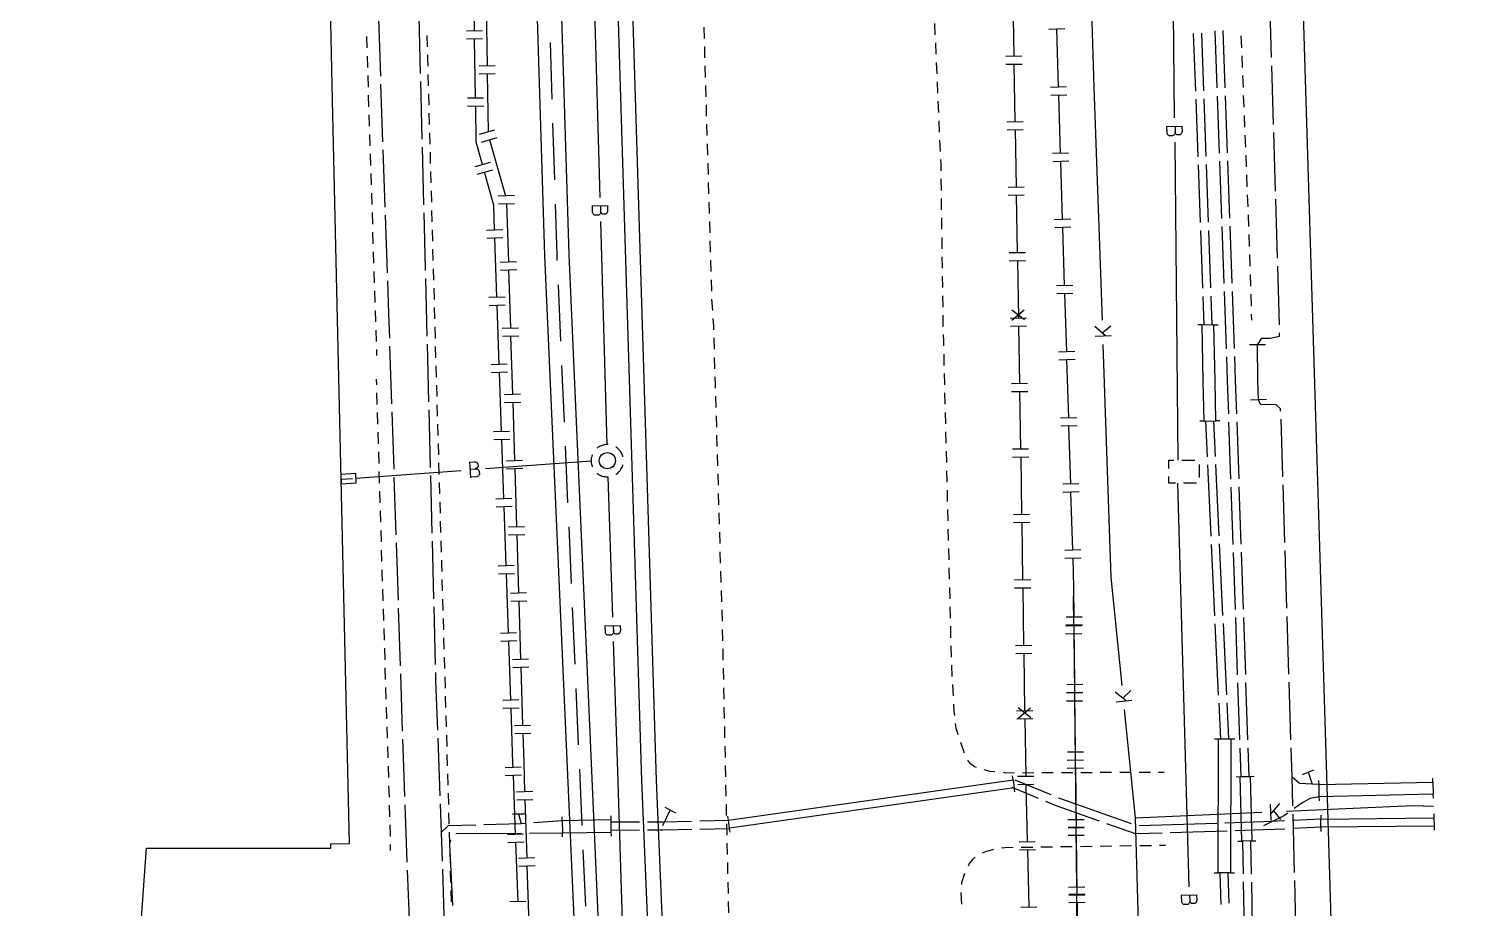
# Model space of a CAD drawing. Header units: metres. Extents: x 17721 to 17912, y 14015 to 15901.
# Drawn here: x 17761.7 to 17850.4, y 14554.5 to 14609 of the extents above; entities that cross this region are included whole.
import ezdxf

# ---------------------------------------------------------------- set-up
doc = ezdxf.new("R2010")
doc.units = ezdxf.units.M
for name, color, linetype in [('GC_CURB_EDGE', 1, 'Continuous'), ('GC_GAS_AXIS', 2, 'Continuous'), ('GC_HEAT_AXIS', 30, 'Continuous'), ('GC_POWER_AXIS', 40, 'Continuous'), ('GC_SEWER_AXIS', 6, 'Continuous'), ('GC_SITE_BOUNDARY', 7, 'Continuous'), ('GC_TEST_GREEN_ZONE', 3, 'Continuous'), ('GC_WATER_AXIS', 5, 'Continuous')]:
    doc.layers.add(name, color=color, linetype=linetype)

msp = doc.modelspace()

# ---------------------------------------------------------------- linework, layer by layer
at = {"layer": 'GC_CURB_EDGE'}
for points in [[(17803.551, 14608.367), (17803.531, 14609.07)], [(17817.793, 14609.296), (17817.824, 14608.592)], [(17782.633, 14608.491), (17782.651, 14607.779)], [(17786.368, 14608.551), (17786.386, 14607.848)], [(17803.586, 14607.165), (17803.566, 14607.868)], [(17817.846, 14608.093), (17817.877, 14607.389)], [(17836.816, 14607.797), (17836.788, 14608.528)], [(17782.666, 14607.279), (17782.688, 14606.568)], [(17786.4, 14607.348), (17786.406, 14607.114), (17786.419, 14606.645)], [(17817.899, 14606.89), (17817.93, 14606.186)], [(17836.865, 14606.567), (17836.836, 14607.297)], [(17782.704, 14606.068), (17782.727, 14605.356)], [(17786.432, 14606.145), (17786.451, 14605.442)], [(17803.62, 14605.962), (17803.6, 14606.665)], [(17836.913, 14605.337), (17836.884, 14606.067)], [(17803.655, 14604.759), (17803.635, 14605.462)], [(17817.952, 14605.686), (17817.983, 14604.983)], [(17782.743, 14604.856), (17782.765, 14604.145)], [(17786.465, 14604.942), (17786.484, 14604.239)], [(17803.689, 14603.556), (17803.669, 14604.259)], [(17818.005, 14604.483), (17818.036, 14603.78)], [(17836.961, 14604.107), (17836.933, 14604.837)], [(17782.781, 14603.645), (17782.803, 14602.933)], [(17786.498, 14603.74), (17786.517, 14603.037)], [(17837.01, 14602.876), (17836.981, 14603.607)], [(17782.819, 14602.433), (17782.842, 14601.722)], [(17786.53, 14602.537), (17786.55, 14601.834)], [(17803.724, 14602.353), (17803.704, 14603.056)], [(17818.058, 14603.28), (17818.089, 14602.577)], [(17803.758, 14601.151), (17803.738, 14601.854)], [(17818.111, 14602.077), (17818.141, 14601.374)], [(17837.058, 14601.646), (17837.029, 14602.377)], [(17782.858, 14601.222), (17782.88, 14600.51)], [(17786.563, 14601.334), (17786.582, 14600.631)], [(17818.163, 14600.874), (17818.176, 14600.587), (17818.182, 14600.17)], [(17837.106, 14600.416), (17837.078, 14601.147)], [(17782.896, 14600.01), (17782.918, 14599.299)], [(17786.596, 14600.131), (17786.615, 14599.428)], [(17803.793, 14599.948), (17803.773, 14600.651)], [(17837.155, 14599.186), (17837.126, 14599.917)], [(17786.629, 14598.928), (17786.648, 14598.225)], [(17803.827, 14598.745), (17803.807, 14599.448)], [(17818.189, 14599.67), (17818.199, 14598.966)], [(17782.934, 14598.799), (17782.957, 14598.087)], [(17803.862, 14597.542), (17803.842, 14598.245)], [(17818.206, 14598.466), (17818.216, 14597.762)], [(17837.203, 14597.956), (17837.174, 14598.686)], [(17782.972, 14597.587), (17782.995, 14596.876)], [(17786.661, 14597.725), (17786.68, 14597.022)], [(17818.224, 14597.262), (17818.234, 14596.558)], [(17837.251, 14596.726), (17837.223, 14597.456)], [(17783.011, 14596.376), (17783.033, 14595.664)], [(17786.694, 14596.523), (17786.713, 14595.82)], [(17803.896, 14596.339), (17803.876, 14597.042)], [(17837.3, 14595.496), (17837.271, 14596.226)], [(17803.931, 14595.137), (17803.911, 14595.84)], [(17818.241, 14596.058), (17818.251, 14595.354)], [(17783.049, 14595.164), (17783.072, 14594.453)], [(17786.727, 14595.32), (17786.746, 14594.617)], [(17803.965, 14593.934), (17803.945, 14594.637)], [(17818.258, 14594.854), (17818.268, 14594.15)], [(17837.34, 14594.265), (17837.319, 14594.996)], [(17783.087, 14593.953), (17783.11, 14593.241)], [(17786.759, 14594.117), (17786.778, 14593.414)], [(17818.275, 14593.65), (17818.286, 14592.945)], [(17837.376, 14593.035), (17837.355, 14593.766)], [(17783.126, 14592.741), (17783.148, 14592.03)], [(17786.792, 14592.914), (17786.811, 14592.211)], [(17804, 14592.731), (17803.98, 14593.434)], [(17804.063, 14591.53), (17804.016, 14592.231)], [(17818.293, 14592.446), (17818.303, 14591.741)], [(17837.412, 14591.804), (17837.391, 14592.535)], [(17783.164, 14591.53), (17783.187, 14590.818)], [(17786.825, 14591.711), (17786.844, 14591.008)], [(17804.134, 14590.329), (17804.133, 14590.355), (17804.126, 14590.571), (17804.096, 14591.031)], [(17818.31, 14591.241), (17818.319, 14590.589), (17818.321, 14590.537)], [(17837.437, 14590.939), (17837.426, 14591.304)], [(17783.202, 14590.318), (17783.225, 14589.607)], [(17786.857, 14590.508), (17786.877, 14589.805)], [(17818.333, 14590.037), (17818.343, 14589.636), (17818.35, 14589.333)], [(17786.891, 14589.306), (17786.911, 14588.603)], [(17804.169, 14589.126), (17804.148, 14589.829)], [(17783.241, 14589.107), (17783.252, 14588.751)], [(17804.204, 14587.923), (17804.183, 14588.626)], [(17818.362, 14588.834), (17818.379, 14588.129)], [(17786.925, 14588.103), (17786.945, 14587.4)], [(17804.239, 14586.72), (17804.233, 14586.924), (17804.219, 14587.423)], [(17818.391, 14587.63), (17818.406, 14587.038), (17818.409, 14586.926)], [(17783.229, 14587.283), (17783.24, 14586.925)], [(17786.959, 14586.9), (17786.979, 14586.197)], [(17783.255, 14586.425), (17783.276, 14585.709)], [(17786.993, 14585.697), (17787.013, 14584.994)], [(17804.274, 14585.518), (17804.254, 14586.221)], [(17818.421, 14586.426), (17818.438, 14585.722)], [(17783.291, 14585.21), (17783.313, 14584.494)], [(17804.31, 14584.315), (17804.289, 14585.018)], [(17818.45, 14585.222), (17818.468, 14584.518)], [(17783.327, 14583.994), (17783.349, 14583.278)], [(17787.028, 14584.494), (17787.048, 14583.791)], [(17804.345, 14583.112), (17804.324, 14583.815)], [(17818.48, 14584.018), (17818.497, 14583.314)], [(17787.062, 14583.292), (17787.082, 14582.589)], [(17783.364, 14582.778), (17783.385, 14582.063)], [(17787.096, 14582.089), (17787.116, 14581.386)], [(17804.38, 14581.909), (17804.359, 14582.612)], [(17818.509, 14582.814), (17818.527, 14582.11)], [(17783.4, 14581.563), (17783.422, 14580.847)], [(17804.415, 14580.707), (17804.395, 14581.41)], [(17818.539, 14581.61), (17818.556, 14580.906)], [(17783.437, 14580.347), (17783.458, 14579.631)], [(17787.13, 14580.886), (17787.15, 14580.183)], [(17818.568, 14580.406), (17818.586, 14579.702)], [(17787.165, 14579.683), (17787.185, 14578.98)], [(17804.45, 14579.504), (17804.43, 14580.207)], [(17783.473, 14579.131), (17783.495, 14578.416)], [(17804.485, 14578.301), (17804.465, 14579.004)], [(17818.598, 14579.202), (17818.615, 14578.498)], [(17783.51, 14577.916), (17783.531, 14577.2)], [(17787.199, 14578.48), (17787.219, 14577.777)], [(17804.521, 14577.098), (17804.5, 14577.801)], [(17818.628, 14577.999), (17818.645, 14577.295)], [(17787.233, 14577.278), (17787.253, 14576.575)], [(17818.657, 14576.795), (17818.674, 14576.091)], [(17783.546, 14576.7), (17783.567, 14575.984)], [(17787.267, 14576.075), (17787.276, 14575.765), (17787.287, 14575.372)], [(17804.556, 14575.895), (17804.535, 14576.598)], [(17783.582, 14575.485), (17783.589, 14575.261), (17783.604, 14574.769)], [(17804.591, 14574.693), (17804.57, 14575.396)], [(17818.687, 14575.591), (17818.704, 14574.887)], [(17783.62, 14574.269), (17783.643, 14573.553)], [(17787.302, 14574.872), (17787.322, 14574.169)], [(17804.626, 14573.49), (17804.606, 14574.193)], [(17818.716, 14574.387), (17818.733, 14573.683)], [(17787.336, 14573.669), (17787.356, 14572.966)], [(17818.746, 14573.183), (17818.763, 14572.479)], [(17783.658, 14573.053), (17783.681, 14572.338)], [(17787.371, 14572.467), (17787.391, 14571.764)], [(17804.661, 14572.287), (17804.641, 14572.99)], [(17783.697, 14571.838), (17783.719, 14571.122)], [(17804.691, 14571.084), (17804.675, 14571.787)], [(17818.775, 14571.979), (17818.792, 14571.275)], [(17783.735, 14570.622), (17783.757, 14569.906)], [(17787.405, 14571.264), (17787.426, 14570.561)], [(17804.717, 14569.881), (17804.702, 14570.584)], [(17818.805, 14570.775), (17818.822, 14570.071)], [(17787.44, 14570.061), (17787.46, 14569.358)], [(17783.773, 14569.407), (17783.796, 14568.691)], [(17787.474, 14568.858), (17787.495, 14568.155)], [(17804.743, 14568.678), (17804.728, 14569.381)], [(17818.839, 14569.572), (17818.877, 14568.868)], [(17783.811, 14568.191), (17783.834, 14567.475)], [(17804.769, 14567.475), (17804.754, 14568.178)], [(17818.904, 14568.369), (17818.942, 14567.666)], [(17783.85, 14566.975), (17783.872, 14566.26)], [(17787.509, 14567.655), (17787.529, 14566.952)], [(17804.796, 14566.272), (17804.78, 14566.975)], [(17818.969, 14567.167), (17818.992, 14566.734), (17819.023, 14566.465)], [(17787.544, 14566.453), (17787.564, 14565.75)], [(17783.888, 14565.76), (17783.91, 14565.044)], [(17787.578, 14565.25), (17787.598, 14564.547)], [(17804.822, 14565.069), (17804.807, 14565.772)], [(17819.081, 14565.968), (17819.116, 14565.658), (17819.198, 14565.436), (17819.248, 14565.289)], [(17783.926, 14564.544), (17783.949, 14563.828)], [(17804.848, 14563.866), (17804.833, 14564.569)], [(17819.408, 14564.815), (17819.633, 14564.148)], [(17787.613, 14564.047), (17787.633, 14563.344)], [(17819.843, 14563.697), (17819.931, 14563.545), (17820.267, 14563.298), (17820.369, 14563.252)], [(17783.964, 14563.329), (17783.987, 14562.613)], [(17787.647, 14562.844), (17787.667, 14562.141)], [(17804.874, 14562.663), (17804.859, 14563.366)], [(17820.845, 14563.111), (17821.227, 14563.017), (17821.537, 14562.987)], [(17822.035, 14562.941), (17822.104, 14562.934), (17822.738, 14562.915)], [(17823.238, 14562.917), (17823.943, 14562.921)], [(17824.443, 14562.923), (17825.147, 14562.926)], [(17825.647, 14562.929), (17826.351, 14562.932)], [(17826.851, 14562.935), (17827.555, 14562.938)], [(17828.055, 14562.94), (17828.76, 14562.944)], [(17829.26, 14562.946), (17829.964, 14562.949)], [(17830.464, 14562.952), (17831.168, 14562.955)], [(17831.668, 14562.958), (17832.02, 14562.959)], [(17784.003, 14562.113), (17784.025, 14561.397)], [(17787.682, 14561.642), (17787.702, 14560.939)], [(17804.901, 14561.46), (17804.885, 14562.163)], [(17784.041, 14560.898), (17784.063, 14560.182)], [(17804.927, 14560.257), (17804.912, 14560.96)], [(17787.716, 14560.439), (17787.737, 14559.736)], [(17784.079, 14559.682), (17784.1, 14559.015), (17784.1, 14558.966)], [(17787.751, 14559.236), (17787.771, 14558.533)], [(17804.953, 14559.054), (17804.938, 14559.757)], [(17784.103, 14558.466), (17784.105, 14558.108)], [(17804.979, 14557.851), (17804.964, 14558.554)], [(17821.441, 14558.156), (17820.943, 14558.024), (17820.755, 14557.933)], [(17822.655, 14558.279), (17822.158, 14558.272), (17821.932, 14558.246)], [(17823.879, 14558.296), (17823.155, 14558.286)], [(17825.102, 14558.313), (17824.378, 14558.303)], [(17826.326, 14558.33), (17825.602, 14558.32)], [(17827.55, 14558.347), (17826.826, 14558.337)], [(17828.774, 14558.364), (17828.05, 14558.354)], [(17829.998, 14558.381), (17829.274, 14558.371)], [(17831.222, 14558.398), (17830.498, 14558.387)], [(17832.084, 14558.409), (17831.722, 14558.404)], [(17787.785, 14558.033), (17787.806, 14557.33)], [(17805.006, 14556.648), (17804.99, 14557.351)], [(17820.321, 14557.692), (17820.129, 14557.52), (17819.941, 14557.287), (17819.868, 14557.136)], [(17787.82, 14556.83), (17787.841, 14556.127)], [(17819.66, 14556.682), (17819.469, 14556.095), (17819.455, 14555.99)], [(17787.855, 14555.628), (17787.876, 14554.925)], [(17805.032, 14555.445), (17805.017, 14556.148)], [(17819.433, 14555.492), (17819.455, 14554.768)], [(17805.058, 14554.242), (17805.043, 14554.945)]]:
    msp.add_lwpolyline(points, dxfattribs=at)
at = {"layer": 'GC_GAS_AXIS'}
for points in [[(17789.314, 14608.829), (17789.254, 14612.488)], [(17822.644, 14610.83), (17822.706, 14607.277)], [(17790.044, 14610.287), (17790.098, 14606.687)], [(17789.814, 14608.838), (17788.814, 14608.821)], [(17825.861, 14608.962), (17824.862, 14608.931)], [(17825.472, 14605.351), (17825.361, 14608.946)], [(17789.822, 14608.338), (17788.822, 14608.321)], [(17789.382, 14604.671), (17789.322, 14608.33)], [(17822.206, 14607.269), (17823.206, 14607.286)], [(17789.598, 14606.679), (17790.598, 14606.694)], [(17789.606, 14606.179), (17790.605, 14606.194)], [(17790.105, 14606.187), (17790.16, 14602.586)], [(17822.214, 14606.769), (17823.214, 14606.786)], [(17822.714, 14606.777), (17822.776, 14603.225)], [(17825.972, 14605.367), (17824.972, 14605.336)], [(17789.882, 14604.679), (17788.882, 14604.663)], [(17825.987, 14604.867), (17824.988, 14604.836)], [(17825.598, 14601.257), (17825.487, 14604.852)], [(17789.89, 14604.179), (17788.89, 14604.163)], [(17789.812, 14600.564), (17789.427, 14601.948), (17789.39, 14604.171)], [(17789.619, 14602.439), (17790.58, 14602.715)], [(17822.276, 14603.216), (17823.276, 14603.234)], [(17822.285, 14602.716), (17823.285, 14602.734)], [(17822.785, 14602.725), (17822.847, 14599.173)], [(17789.757, 14601.958), (17790.718, 14602.234)], [(17790.237, 14602.096), (17791.232, 14598.635)], [(17790.294, 14600.699), (17789.33, 14600.43)], [(17826.098, 14601.272), (17825.098, 14601.241)], [(17826.113, 14600.772), (17825.114, 14600.742)], [(17825.724, 14597.162), (17825.614, 14600.757)], [(17790.428, 14600.217), (17789.464, 14599.949)], [(17790.563, 14596.501), (17790.51, 14598.057), (17789.946, 14600.083)], [(17822.347, 14599.164), (17823.346, 14599.181)], [(17790.788, 14598.629), (17791.788, 14598.659)], [(17790.804, 14598.129), (17791.803, 14598.16)], [(17791.303, 14598.144), (17791.413, 14594.545)], [(17822.355, 14598.664), (17823.355, 14598.681)], [(17822.855, 14598.673), (17822.917, 14595.12)], [(17826.224, 14597.177), (17825.225, 14597.147)], [(17791.063, 14596.519), (17790.064, 14596.484)], [(17826.24, 14596.678), (17825.24, 14596.647)], [(17825.851, 14593.067), (17825.74, 14596.662)], [(17791.08, 14596.019), (17790.081, 14595.985)], [(17790.706, 14592.345), (17790.581, 14596.002)], [(17790.914, 14594.53), (17791.913, 14594.56)], [(17822.417, 14595.112), (17823.417, 14595.129)], [(17822.426, 14594.612), (17823.426, 14594.629)], [(17822.926, 14594.621), (17822.987, 14591.068)], [(17790.929, 14594.03), (17791.929, 14594.06)], [(17791.429, 14594.045), (17791.539, 14590.446)], [(17826.35, 14593.083), (17825.351, 14593.052)], [(17791.206, 14592.362), (17790.206, 14592.327)], [(17791.223, 14591.862), (17790.223, 14591.828)], [(17790.849, 14588.188), (17790.723, 14591.845)], [(17826.366, 14592.583), (17825.366, 14592.552)], [(17825.977, 14588.972), (17825.866, 14592.567)], [(17822.487, 14591.06), (17823.487, 14591.077)], [(17823.366, 14590.942), (17822.572, 14591.55)], [(17823.353, 14591.542), (17822.585, 14590.9)], [(17791.039, 14590.43), (17792.039, 14590.461)], [(17822.496, 14590.56), (17823.496, 14590.577)], [(17822.996, 14590.568), (17823.058, 14587.016)], [(17791.054, 14589.93), (17792.054, 14589.961)], [(17791.554, 14589.946), (17791.664, 14586.346)], [(17826.477, 14588.988), (17825.477, 14588.957)], [(17826.492, 14588.488), (17825.492, 14588.457)], [(17826.103, 14584.878), (17825.992, 14588.473)], [(17791.348, 14588.205), (17790.349, 14588.171)], [(17791.366, 14587.705), (17790.366, 14587.671)], [(17790.991, 14584.031), (17790.866, 14587.688)], [(17822.558, 14587.008), (17823.558, 14587.024)], [(17822.566, 14586.508), (17823.566, 14586.524)], [(17823.066, 14586.516), (17823.121, 14582.964)], [(17791.165, 14586.331), (17792.164, 14586.362)], [(17791.18, 14585.831), (17792.179, 14585.862)], [(17791.68, 14585.847), (17791.79, 14582.247)], [(17826.603, 14584.893), (17825.603, 14584.862)], [(17791.491, 14584.048), (17790.492, 14584.014)], [(17826.618, 14584.393), (17825.619, 14584.363)], [(17826.229, 14580.783), (17826.118, 14584.378)], [(17791.508, 14583.548), (17790.509, 14583.514)], [(17791.134, 14579.874), (17791.009, 14583.531)], [(17822.622, 14582.956), (17823.621, 14582.971)], [(17791.29, 14582.232), (17792.29, 14582.262)], [(17822.629, 14582.456), (17823.629, 14582.471)], [(17823.129, 14582.464), (17823.185, 14578.911)], [(17791.305, 14581.732), (17792.305, 14581.763)], [(17791.805, 14581.747), (17791.915, 14578.148)], [(17826.729, 14580.798), (17825.729, 14580.768)], [(17826.744, 14580.299), (17825.745, 14580.268)], [(17826.355, 14576.688), (17826.244, 14580.283)], [(17791.634, 14579.891), (17790.634, 14579.857)], [(17791.651, 14579.392), (17790.651, 14579.357)], [(17791.277, 14575.717), (17791.151, 14579.374)], [(17822.685, 14578.903), (17823.685, 14578.919)], [(17791.415, 14578.132), (17792.415, 14578.163)], [(17791.431, 14577.633), (17792.43, 14577.663)], [(17791.93, 14577.648), (17792.041, 14574.049)], [(17822.693, 14578.403), (17823.693, 14578.419)], [(17823.193, 14578.411), (17823.248, 14574.859)], [(17826.855, 14576.704), (17825.855, 14576.673)], [(17826.87, 14576.204), (17825.871, 14576.173)], [(17826.443, 14572.55), (17826.426, 14574.391), (17826.371, 14576.188)], [(17791.776, 14575.735), (17790.777, 14575.7)], [(17791.794, 14575.235), (17790.794, 14575.201)], [(17791.419, 14571.561), (17791.294, 14575.218)], [(17791.541, 14574.033), (17792.54, 14574.064)], [(17822.748, 14574.851), (17823.748, 14574.867)], [(17822.756, 14574.351), (17823.756, 14574.367)], [(17823.256, 14574.359), (17823.312, 14570.806)], [(17791.556, 14573.533), (17792.556, 14573.564)], [(17792.056, 14573.549), (17792.166, 14569.949)], [(17826.381, 14573.849), (17826.404, 14572.021)], [(17826.943, 14572.554), (17825.943, 14572.545)], [(17791.919, 14571.578), (17790.92, 14571.543)], [(17825.904, 14572.015), (17826.904, 14572.027)], [(17825.91, 14571.515), (17826.91, 14571.527)], [(17826.947, 14572.054), (17825.947, 14572.045)], [(17826.41, 14571.521), (17826.456, 14567.864)], [(17826.481, 14568.367), (17826.447, 14572.05)], [(17791.936, 14571.078), (17790.937, 14571.044)], [(17791.562, 14567.404), (17791.437, 14571.061)], [(17822.812, 14570.799), (17823.812, 14570.814)], [(17791.666, 14569.934), (17792.666, 14569.965)], [(17822.819, 14570.299), (17823.819, 14570.314)], [(17823.319, 14570.307), (17823.375, 14566.754)], [(17791.682, 14569.434), (17792.681, 14569.465)], [(17792.181, 14569.449), (17792.291, 14565.85)], [(17825.956, 14567.858), (17826.956, 14567.871)], [(17826.981, 14568.372), (17825.981, 14568.363)], [(17826.986, 14567.872), (17825.986, 14567.863)], [(17826.519, 14564.185), (17826.486, 14567.867)], [(17792.062, 14567.421), (17791.062, 14567.387)], [(17825.963, 14567.358), (17826.963, 14567.371)], [(17826.463, 14567.364), (17826.509, 14563.708)], [(17792.079, 14566.921), (17791.079, 14566.887)], [(17791.705, 14563.247), (17791.696, 14563.5), (17791.579, 14566.904)], [(17822.875, 14566.746), (17823.875, 14566.762)], [(17822.883, 14566.246), (17823.883, 14566.262)], [(17823.758, 14566.314), (17822.965, 14566.924)], [(17823.747, 14566.914), (17822.977, 14566.274)], [(17823.383, 14566.254), (17823.438, 14562.702)], [(17791.792, 14565.835), (17792.791, 14565.865)], [(17791.807, 14565.335), (17792.807, 14565.366)], [(17792.307, 14565.35), (17792.361, 14563.578), (17792.419, 14561.751)], [(17826.009, 14563.702), (17827.009, 14563.714)], [(17827.019, 14564.19), (17826.019, 14564.18)], [(17827.024, 14563.69), (17826.024, 14563.68)], [(17826.557, 14560.003), (17826.524, 14563.685)], [(17792.205, 14563.265), (17791.206, 14563.228)], [(17792.223, 14562.766), (17791.224, 14562.729)], [(17791.859, 14559.091), (17791.724, 14562.747)], [(17822.938, 14562.694), (17823.938, 14562.71)], [(17826.015, 14563.202), (17827.015, 14563.214)], [(17826.515, 14563.208), (17826.561, 14559.551)], [(17791.919, 14561.735), (17792.919, 14561.767)], [(17822.946, 14562.194), (17823.946, 14562.21)], [(17823.446, 14562.202), (17823.447, 14562.15), (17823.533, 14558.65)], [(17791.935, 14561.235), (17792.935, 14561.267)], [(17792.435, 14561.251), (17792.55, 14557.652)], [(17827.057, 14560.007), (17826.057, 14559.998)], [(17792.359, 14559.109), (17791.359, 14559.072)], [(17826.061, 14559.545), (17827.061, 14559.558)], [(17827.062, 14559.507), (17826.062, 14559.498)], [(17826.067, 14559.045), (17827.067, 14559.058)], [(17826.596, 14555.82), (17826.562, 14559.503)], [(17826.567, 14559.052), (17826.613, 14555.395)], [(17792.377, 14558.609), (17791.378, 14558.572)], [(17792.012, 14554.934), (17791.877, 14558.591)], [(17823.034, 14558.638), (17824.033, 14558.662)], [(17823.046, 14558.138), (17824.046, 14558.163)], [(17823.546, 14558.15), (17823.633, 14554.598)], [(17792.05, 14557.636), (17793.049, 14557.668)], [(17792.066, 14557.136), (17793.065, 14557.168)], [(17792.566, 14557.152), (17792.68, 14553.553)], [(17827.096, 14555.825), (17826.096, 14555.816)], [(17792.512, 14554.953), (17791.513, 14554.916)], [(17823.134, 14554.586), (17824.133, 14554.611)], [(17827.1, 14555.325), (17826.1, 14555.316)], [(17826.113, 14555.389), (17827.113, 14555.401)], [(17826.12, 14554.889), (17827.12, 14554.901)], [(17826.634, 14551.638), (17826.6, 14555.32)], [(17826.62, 14554.895), (17826.666, 14551.239)]]:
    msp.add_lwpolyline(points, dxfattribs=at)
at = {"layer": 'GC_HEAT_AXIS'}
for points in [[(17788.824, 14769.241), (17789.434, 14750.134), (17789.764, 14739.445), (17790.605, 14712.978), (17790.629, 14711.989), (17792.591, 14650.12), (17786.108, 14649.96), (17786.331, 14640.477), (17792.247, 14640.318), (17793.656, 14594.941), (17795.71, 14548.324), (17801.921, 14548.525), (17802.314, 14543.15), (17796.032, 14542.683), (17796.562, 14518.482), (17796.799, 14506.306), (17796.852, 14501.968), (17796.878, 14499.877), (17796.894, 14498.586)], [(17790.325, 14769.235), (17790.934, 14750.182), (17791.264, 14739.491), (17792.105, 14713.02), (17792.128, 14712.031), (17794.139, 14648.658), (17787.642, 14648.498), (17787.797, 14641.939), (17793.703, 14641.78), (17795.154, 14594.997), (17797.144, 14549.872), (17803.313, 14550.071), (17803.92, 14541.766), (17797.562, 14541.293), (17798.062, 14518.514), (17798.299, 14506.33), (17798.352, 14501.986), (17798.378, 14499.895), (17798.392, 14498.768)], [(17793.997, 14608.115), (17794.106, 14604.616)], [(17794.152, 14603.116), (17794.261, 14599.617)], [(17794.307, 14598.118), (17794.405, 14594.969), (17794.42, 14594.619)], [(17794.487, 14593.12), (17794.641, 14589.622)], [(17794.707, 14588.124), (17794.861, 14584.626)], [(17794.927, 14583.128), (17795.081, 14579.63)], [(17795.147, 14578.131), (17795.301, 14574.634)], [(17795.367, 14573.135), (17795.522, 14569.637)], [(17795.588, 14568.139), (17795.742, 14564.641)], [(17795.808, 14563.143), (17795.962, 14559.645)], [(17796.028, 14558.146), (17796.182, 14554.649)]]:
    msp.add_lwpolyline(points, dxfattribs=at)
at = {"layer": 'GC_POWER_AXIS'}
for points in [[(17838.658, 14607.184), (17838.549, 14610.82)], [(17783.367, 14609.585), (17783.49, 14606.03)], [(17785.869, 14609.759), (17785.96, 14606.194)], [(17833.817, 14608.676), (17833.946, 14605.108)], [(17834.317, 14608.692), (17834.446, 14605.125)], [(17835.293, 14605.305), (17835.168, 14608.841)], [(17835.793, 14605.322), (17835.667, 14608.859)], [(17838.781, 14603.048), (17838.673, 14606.684)], [(17783.507, 14605.531), (17783.63, 14601.976)], [(17785.973, 14605.695), (17786.064, 14602.13)], [(17833.964, 14604.608), (17834.093, 14601.04)], [(17834.464, 14604.625), (17834.593, 14601.057)], [(17835.437, 14601.268), (17835.311, 14604.805)], [(17835.936, 14601.286), (17835.811, 14604.822)], [(17838.904, 14598.912), (17838.796, 14602.548)], [(17786.077, 14601.63), (17786.168, 14598.066)], [(17783.647, 14601.476), (17783.77, 14597.922)], [(17835.58, 14597.232), (17835.455, 14600.769)], [(17836.08, 14597.249), (17835.954, 14600.786)], [(17834.111, 14600.541), (17834.24, 14596.972)], [(17834.611, 14600.558), (17834.74, 14596.99)], [(17839.028, 14594.777), (17838.919, 14598.413)], [(17783.787, 14597.422), (17783.91, 14593.868)], [(17786.181, 14597.566), (17786.269, 14594.137), (17786.272, 14594.001)], [(17834.258, 14596.473), (17834.388, 14592.905)], [(17834.758, 14596.49), (17834.887, 14592.923)], [(17835.724, 14593.196), (17835.598, 14596.732)], [(17836.223, 14593.213), (17836.098, 14596.75)], [(17839.151, 14590.641), (17839.043, 14594.277)], [(17783.927, 14593.368), (17783.998, 14591.321), (17784.048, 14589.814)], [(17786.285, 14593.501), (17786.374, 14589.937)], [(17835.867, 14589.16), (17835.742, 14592.696)], [(17836.367, 14589.177), (17836.241, 14592.713)], [(17834.406, 14592.405), (17834.47, 14590.621)], [(17834.905, 14592.423), (17834.97, 14590.639)], [(17834.345, 14590.634), (17834.095, 14590.637)], [(17835.345, 14590.622), (17835.095, 14590.625)], [(17839.211, 14585.305), (17839.207, 14585.449), (17838.952, 14585.681), (17837.976, 14585.713), (17837.846, 14586.006), (17837.804, 14587.194), (17837.785, 14589.406), (17838.048, 14589.826), (17838.574, 14589.826), (17839.152, 14589.931), (17839.152, 14590.141)], [(17784.064, 14589.314), (17784.181, 14585.759)], [(17786.386, 14589.437), (17786.475, 14585.872)], [(17838.285, 14589.41), (17837.285, 14589.402)], [(17836.008, 14585.123), (17835.938, 14587.172), (17835.885, 14588.66)], [(17836.508, 14585.14), (17836.438, 14587.19), (17836.385, 14588.677)], [(17838.346, 14586.024), (17837.346, 14585.988)], [(17784.197, 14585.26), (17784.314, 14581.705)], [(17786.488, 14585.372), (17786.577, 14581.808)], [(17835.193, 14582.493), (17835.09, 14584.702)], [(17835.465, 14584.702), (17835.215, 14584.697)], [(17839.227, 14584.805), (17839.335, 14581.235)], [(17834.465, 14584.682), (17834.215, 14584.677)], [(17834.694, 14582.469), (17834.59, 14584.678)], [(17836.146, 14581.087), (17836.025, 14584.623)], [(17836.646, 14581.104), (17836.525, 14584.641)], [(17784.331, 14581.205), (17784.447, 14577.651)], [(17786.589, 14581.308), (17786.678, 14577.743)], [(17834.924, 14577.552), (17834.717, 14581.97)], [(17835.423, 14577.575), (17835.216, 14581.993)], [(17836.284, 14577.05), (17836.163, 14580.587)], [(17836.784, 14577.067), (17836.663, 14580.604)], [(17839.35, 14580.735), (17839.459, 14577.165)], [(17784.464, 14577.151), (17784.581, 14573.597)], [(17786.691, 14577.243), (17786.78, 14573.679)], [(17835.154, 14572.634), (17834.947, 14577.052)], [(17835.653, 14572.658), (17835.446, 14577.076)], [(17836.422, 14573.014), (17836.301, 14576.55)], [(17836.921, 14573.031), (17836.801, 14576.568)], [(17839.474, 14576.665), (17839.541, 14574.472), (17839.584, 14573.095)], [(17786.792, 14573.179), (17786.881, 14569.614)], [(17784.597, 14573.097), (17784.714, 14569.542)], [(17836.56, 14568.977), (17836.439, 14572.514)], [(17837.059, 14568.994), (17836.939, 14572.531)], [(17839.6, 14572.595), (17839.713, 14569.025)], [(17835.384, 14567.717), (17835.177, 14572.135)], [(17835.883, 14567.74), (17835.676, 14572.158)], [(17784.73, 14569.042), (17784.847, 14565.488)], [(17786.894, 14569.114), (17786.906, 14568.621), (17787.022, 14565.551)], [(17836.698, 14564.941), (17836.577, 14568.477)], [(17837.197, 14564.958), (17837.076, 14568.494)], [(17839.728, 14568.525), (17839.841, 14564.955)], [(17835.51, 14565.008), (17835.407, 14567.217)], [(17836.01, 14565.032), (17835.906, 14567.241)], [(17784.864, 14564.988), (17784.939, 14562.697), (17784.986, 14561.434)], [(17787.041, 14565.051), (17787.176, 14561.488)], [(17835.135, 14565.022), (17835.385, 14565.021)], [(17836.135, 14565.019), (17836.385, 14565.018)], [(17836.775, 14562.672), (17836.715, 14564.441)], [(17837.275, 14562.69), (17837.214, 14564.458)], [(17839.857, 14564.455), (17839.913, 14562.67)], [(17822.659, 14562.471), (17822.623, 14562.718)], [(17836.463, 14562.666), (17836.713, 14562.673)], [(17837.337, 14562.69), (17837.587, 14562.697)], [(17839.913, 14562.67), (17839.957, 14560.858)], [(17841.168, 14562.211), (17840.39, 14562.246), (17839.913, 14562.67)], [(17840.577, 14562.799), (17841.269, 14563.088)], [(17840.923, 14562.943), (17841.168, 14562.211)], [(17848.654, 14562.332), (17848.648, 14562.582)], [(17824.228, 14561.32), (17822.599, 14561.992)], [(17822.764, 14561.728), (17822.729, 14561.976)], [(17825.006, 14561.541), (17822.789, 14562.454)], [(17841.601, 14562.182), (17841.168, 14562.211)], [(17841.601, 14562.182), (17841.595, 14562.432)], [(17785.004, 14560.934), (17785.137, 14557.38)], [(17787.195, 14560.989), (17787.263, 14559.207)], [(17801.098, 14560.789), (17801.757, 14560.43)], [(17828.001, 14559.92), (17825.381, 14560.845), (17824.691, 14561.13)], [(17829.989, 14559.747), (17825.559, 14561.313), (17825.469, 14561.35)], [(17841.617, 14561.432), (17841.044, 14561.327), (17840.602, 14561.079), (17840.066, 14560.693)], [(17841.622, 14561.182), (17841.617, 14561.432)], [(17848.681, 14561.332), (17848.674, 14561.582)], [(17791.672, 14560.371), (17792.422, 14560.371)], [(17792.047, 14560.371), (17792.201, 14559.755)], [(17794.745, 14559.943), (17793, 14559.814)], [(17794.744, 14559.943), (17794.74, 14560.193)], [(17797.774, 14559.994), (17797.77, 14560.244)], [(17797.781, 14559.869), (17799.531, 14559.871)], [(17800.031, 14559.872), (17800.962, 14559.873)], [(17800.956, 14559.873), (17802.758, 14559.916)], [(17801.428, 14560.609), (17800.962, 14559.623)], [(17803.258, 14559.928), (17805.06, 14559.971)], [(17805.031, 14559.969), (17804.995, 14560.216)], [(17838.159, 14559.871), (17835.762, 14559.798)], [(17839.455, 14559.931), (17838.155, 14559.871)], [(17839.66, 14560.402), (17839.471, 14560.266), (17838.166, 14559.621)], [(17841.702, 14560.035), (17839.954, 14559.954)], [(17839.97, 14560.358), (17840.059, 14556.733)], [(17841.708, 14560.285), (17841.711, 14560.035)], [(17848.707, 14560.367), (17848.714, 14560.117)], [(17789.397, 14559.675), (17787.692, 14559.627), (17787.263, 14559.207)], [(17787.263, 14559.207), (17787.319, 14557.436)], [(17788.159, 14559.144), (17788.164, 14559.149), (17792.224, 14559.176)], [(17792.201, 14559.755), (17789.896, 14559.69)], [(17792.501, 14559.777), (17792.201, 14559.755)], [(17792.724, 14559.179), (17794.757, 14559.193)], [(17794.761, 14558.943), (17794.757, 14559.193)], [(17797.781, 14559.369), (17799.531, 14559.371)], [(17797.791, 14558.994), (17797.787, 14559.244)], [(17800.031, 14559.372), (17800.962, 14559.373)], [(17800.968, 14559.373), (17802.77, 14559.416)], [(17803.27, 14559.428), (17805.072, 14559.471)], [(17805.136, 14559.226), (17805.101, 14559.474)], [(17831.889, 14559.179), (17830.239, 14559.129), (17828.472, 14559.753)], [(17835.262, 14559.782), (17830.469, 14559.636)], [(17835.912, 14559.302), (17832.389, 14559.194)], [(17838.174, 14559.371), (17836.412, 14559.317)], [(17839.478, 14559.431), (17838.178, 14559.371)], [(17841.726, 14559.535), (17839.977, 14559.454)], [(17841.717, 14559.535), (17841.72, 14559.285)], [(17848.727, 14559.617), (17848.734, 14559.367)], [(17787.98, 14554.697), (17787.786, 14558.495), (17787.859, 14558.749)], [(17836.572, 14558.668), (17836.822, 14558.675)], [(17836.922, 14556.666), (17836.884, 14558.678)], [(17837.422, 14556.64), (17837.384, 14558.688)], [(17837.446, 14558.692), (17837.696, 14558.699)], [(17785.155, 14556.88), (17785.287, 14553.326)], [(17787.335, 14556.936), (17787.447, 14553.395)], [(17835.108, 14556.712), (17835.358, 14556.711)], [(17835.538, 14554.764), (17835.483, 14556.703)], [(17836.036, 14554.84), (17835.983, 14556.717)], [(17836.108, 14556.709), (17836.358, 14556.708)], [(17837.006, 14552.142), (17836.931, 14556.166)], [(17837.508, 14552.045), (17837.432, 14556.14)], [(17840.071, 14556.233), (17840.155, 14552.609)]]:
    msp.add_lwpolyline(points, dxfattribs=at)
for points in [[(17834.345, 14590.635), (17834.415, 14587.162), (17834.465, 14584.682), (17835.215, 14584.698), (17835.165, 14587.178), (17835.095, 14590.625)], [(17835.358, 14556.711), (17835.385, 14565.021), (17836.135, 14565.019), (17836.108, 14556.709)], [(17836.713, 14562.672), (17837.337, 14562.69), (17837.446, 14558.692), (17836.822, 14558.674)], [(17805.031, 14559.969), (17822.659, 14562.471), (17822.729, 14561.975), (17805.101, 14559.473)], [(17841.601, 14562.182), (17848.654, 14562.332), (17848.674, 14561.582), (17841.617, 14561.432)], [(17794.757, 14559.193), (17797.787, 14559.244), (17797.775, 14559.994), (17794.745, 14559.943)], [(17841.711, 14560.035), (17848.714, 14560.117), (17848.727, 14559.617), (17841.717, 14559.535)]]:
    msp.add_lwpolyline(points, close=True, dxfattribs=at)
at = {"layer": 'GC_SEWER_AXIS'}
for points in [[(17828.187, 14590.93), (17827.686, 14605.34), (17827.467, 14612.115)], [(17828.374, 14589.965), (17827.716, 14590.543)], [(17828.165, 14590.148), (17828.706, 14590.577)], [(17827.737, 14589.943), (17828.727, 14589.977)], [(17828.74, 14575.022), (17828.239, 14589.431)], [(17829.415, 14568.315), (17828.74, 14575.022)], [(17829.665, 14567.364), (17828.971, 14567.898)], [(17829.445, 14567.533), (17829.956, 14567.996)], [(17829.031, 14567.3), (17830.017, 14567.399)], [(17830.241, 14560.116), (17829.566, 14566.823)], [(17838.57, 14560.976), (17838.615, 14559.986)], [(17838.599, 14560.339), (17839.17, 14561.003)], [(17839.563, 14560.536), (17847.386, 14560.888)], [(17847.386, 14560.888), (17848.694, 14560.852)], [(17847.386, 14560.888), (17848.086, 14560.869)], [(17830.241, 14560.116), (17838.064, 14560.468)], [(17830.725, 14542.788), (17830.241, 14560.116)], [(17838.78, 14560.549), (17839.214, 14560.013)]]:
    msp.add_lwpolyline(points, dxfattribs=at)
at = {"layer": 'GC_SITE_BOUNDARY'}
for points in [[(17768.384, 14549.616), (17769.012, 14558.235), (17780.422, 14558.235), (17780.415, 14558.508), (17781.571, 14558.534), (17780.727, 14595.493), (17780.52, 14604.548), (17779.951, 14631.489), (17761.986, 14631.227), (17761.716, 14654.684), (17769.724, 14655.25), (17769.75, 14654.31), (17778.812, 14654.566), (17778.759, 14656.459), (17779.345, 14656.48), (17777.856, 14722.341), (17772.277, 14722.188), (17772.326, 14746.11), (17772.698, 14806.552)], [(17850.139, 14772.532), (17850.294, 14759.991), (17850.409, 14755.66), (17830.593, 14755.281), (17830.798, 14726.659), (17837.569, 14726.802), (17838.745, 14682.32), (17839.207, 14655.727), (17842.064, 14562.734), (17842.501, 14548.332), (17842.858, 14536.55), (17843.084, 14528.422), (17818.75, 14528.239), (17819.388, 14507.687), (17836.633, 14402.551), (17846.599, 14403.137), (17846.589, 14393.289), (17846.788, 14383.899)]]:
    msp.add_lwpolyline(points, dxfattribs=at)
at = {"layer": 'GC_TEST_GREEN_ZONE'}
for points in [[(17768.384, 14549.616), (17769.012, 14558.235), (17780.422, 14558.235), (17780.415, 14558.508), (17781.571, 14558.534), (17780.727, 14595.493), (17780.52, 14604.548), (17779.951, 14631.489), (17761.986, 14631.227), (17761.716, 14654.684), (17769.724, 14655.25), (17769.75, 14654.31), (17778.812, 14654.566), (17778.759, 14656.459), (17779.345, 14656.48), (17777.856, 14722.341), (17772.277, 14722.188), (17772.326, 14746.11), (17772.698, 14806.552)], [(17850.139, 14772.532), (17850.294, 14759.991), (17850.409, 14755.66), (17830.593, 14755.281), (17830.798, 14726.659), (17837.569, 14726.802), (17838.745, 14682.32), (17839.207, 14655.727), (17842.064, 14562.734), (17842.501, 14548.332), (17842.858, 14536.55), (17843.084, 14528.422), (17818.75, 14528.239), (17819.388, 14507.687), (17836.633, 14402.551), (17846.599, 14403.137), (17846.589, 14393.289), (17846.788, 14383.899)]]:
    msp.add_lwpolyline(points, dxfattribs=at)
at = {"layer": 'GC_WATER_AXIS'}
for points in [[(17796.026, 14636.586), (17796.68, 14612.338), (17797.07, 14598.534)], [(17832.648, 14603.447), (17832.46, 14623.14), (17835.591, 14623.299)], [(17798.197, 14610.1), (17799.659, 14562.406), (17800.078, 14552.594)], [(17799.096, 14610.13), (17800.559, 14562.438)], [(17833.151, 14602.91), (17832.153, 14602.9)], [(17832.69, 14602.584), (17832.686, 14602.546), (17832.683, 14602.512), (17832.669, 14602.463), (17832.652, 14602.433), (17832.634, 14602.405), (17832.602, 14602.375), (17832.567, 14602.354), (17832.535, 14602.344), (17832.345, 14602.343), (17832.326, 14602.346), (17832.3, 14602.357), (17832.27, 14602.377), (17832.241, 14602.409), (17832.223, 14602.437), (17832.202, 14602.483), (17832.192, 14602.511), (17832.189, 14602.539), (17832.186, 14602.901)], [(17832.687, 14602.906), (17832.69, 14602.584)], [(17833.114, 14602.91), (17833.117, 14602.591), (17833.112, 14602.561), (17833.094, 14602.51), (17833.066, 14602.463), (17833.052, 14602.445), (17833.033, 14602.428), (17833.009, 14602.412), (17832.979, 14602.399), (17832.964, 14602.395), (17832.848, 14602.394), (17832.826, 14602.399), (17832.796, 14602.412), (17832.775, 14602.427), (17832.755, 14602.444), (17832.734, 14602.471), (17832.715, 14602.507), (17832.701, 14602.538), (17832.69, 14602.584)], [(17832.663, 14601.947), (17832.851, 14582.254)], [(17797.582, 14598.006), (17796.585, 14597.978)], [(17797.546, 14598.005), (17797.555, 14597.687), (17797.55, 14597.657), (17797.533, 14597.606), (17797.506, 14597.558), (17797.492, 14597.539), (17797.473, 14597.522), (17797.45, 14597.506), (17797.42, 14597.492), (17797.405, 14597.488), (17797.29, 14597.485), (17797.267, 14597.49), (17797.237, 14597.502), (17797.216, 14597.516), (17797.195, 14597.533), (17797.173, 14597.56), (17797.154, 14597.595), (17797.14, 14597.626), (17797.127, 14597.672)], [(17797.127, 14597.672), (17797.125, 14597.633), (17797.122, 14597.6), (17797.108, 14597.551), (17797.092, 14597.52), (17797.075, 14597.492), (17797.044, 14597.461), (17797.009, 14597.44), (17796.977, 14597.429), (17796.787, 14597.424), (17796.768, 14597.427), (17796.742, 14597.438), (17796.711, 14597.457), (17796.682, 14597.488), (17796.663, 14597.516), (17796.641, 14597.562), (17796.631, 14597.59), (17796.628, 14597.617), (17796.618, 14597.979)], [(17797.118, 14597.993), (17797.127, 14597.672)], [(17797.112, 14597.034), (17797.502, 14583.23)], [(17797.502, 14583.23), (17797.432, 14583.225), (17797.363, 14583.215), (17797.295, 14583.201), (17797.228, 14583.182), (17797.162, 14583.158), (17797.099, 14583.129), (17797.037, 14583.097), (17796.978, 14583.06), (17796.921, 14583.019), (17796.899, 14583)], [(17797.601, 14583.228), (17797.572, 14583.23), (17797.502, 14583.23)], [(17798.505, 14582.478), (17798.498, 14582.506), (17798.477, 14582.573), (17798.451, 14582.637), (17798.42, 14582.7), (17798.385, 14582.76), (17798.346, 14582.818), (17798.303, 14582.873), (17798.256, 14582.925), (17798.206, 14582.974), (17798.153, 14583.019), (17798.096, 14583.06), (17798.071, 14583.075)], [(17789.003, 14582.17), (17789.076, 14581.176)], [(17789.005, 14582.134), (17789.323, 14582.157), (17789.353, 14582.154), (17789.405, 14582.139), (17789.454, 14582.115), (17789.473, 14582.101), (17789.492, 14582.084), (17789.508, 14582.061), (17789.524, 14582.032), (17789.528, 14582.017), (17789.537, 14581.902), (17789.533, 14581.879), (17789.522, 14581.848), (17789.509, 14581.827), (17789.494, 14581.805), (17789.467, 14581.782), (17789.433, 14581.761), (17789.402, 14581.746), (17789.357, 14581.731)], [(17789.995, 14581.745), (17796.537, 14582.23)], [(17796.608, 14582.6), (17796.597, 14582.573), (17796.576, 14582.506), (17796.559, 14582.438), (17796.547, 14582.37), (17796.539, 14582.3), (17796.537, 14582.23)], [(17796.537, 14582.23), (17796.539, 14582.161), (17796.547, 14582.091), (17796.559, 14582.023), (17796.576, 14581.955), (17796.597, 14581.888), (17796.608, 14581.861)], [(17832.308, 14581.747), (17832.308, 14582.254), (17832.61, 14582.254)], [(17833.11, 14582.254), (17833.919, 14582.254)], [(17781.957, 14581.149), (17788.499, 14581.634)], [(17789.037, 14581.708), (17789.357, 14581.731)], [(17789.357, 14581.731), (17789.396, 14581.73), (17789.43, 14581.729), (17789.479, 14581.718), (17789.51, 14581.703), (17789.54, 14581.687), (17789.572, 14581.657), (17789.595, 14581.623), (17789.607, 14581.592), (17789.621, 14581.403), (17789.618, 14581.384), (17789.609, 14581.357), (17789.591, 14581.325), (17789.561, 14581.295), (17789.535, 14581.274), (17789.49, 14581.251), (17789.463, 14581.239), (17789.435, 14581.235), (17789.074, 14581.208)], [(17796.899, 14581.461), (17796.921, 14581.442), (17796.978, 14581.401), (17797.037, 14581.364), (17797.099, 14581.332), (17797.162, 14581.303), (17797.228, 14581.279), (17797.295, 14581.26), (17797.363, 14581.246), (17797.432, 14581.236), (17797.502, 14581.231), (17797.572, 14581.231), (17797.601, 14581.233)], [(17797.572, 14581.231), (17797.856, 14572.536)], [(17798.071, 14581.386), (17798.096, 14581.401), (17798.153, 14581.442), (17798.206, 14581.487), (17798.256, 14581.536), (17798.303, 14581.588), (17798.346, 14581.643), (17798.385, 14581.701), (17798.42, 14581.761), (17798.451, 14581.824), (17798.477, 14581.888), (17798.498, 14581.955), (17798.505, 14581.983)], [(17832.712, 14580.843), (17832.308, 14580.843), (17832.308, 14581.247)], [(17834.169, 14582.004), (17834.169, 14581.195)], [(17781.07, 14581.083), (17781.768, 14581.135)], [(17832.835, 14580.843), (17833.541, 14555.861)], [(17834.021, 14580.843), (17833.212, 14580.843)], [(17798.371, 14572.011), (17797.374, 14571.978)], [(17797.918, 14571.675), (17797.915, 14571.636), (17797.913, 14571.602), (17797.899, 14571.553), (17797.883, 14571.523), (17797.866, 14571.494), (17797.835, 14571.463), (17797.8, 14571.442), (17797.769, 14571.431), (17797.578, 14571.425), (17797.56, 14571.428), (17797.533, 14571.439), (17797.503, 14571.458), (17797.474, 14571.489), (17797.454, 14571.516), (17797.432, 14571.562), (17797.422, 14571.59), (17797.419, 14571.617), (17797.407, 14571.979)], [(17797.907, 14571.996), (17797.918, 14571.675)], [(17798.335, 14572.01), (17798.345, 14571.691), (17798.34, 14571.661), (17798.323, 14571.61), (17798.297, 14571.562), (17798.283, 14571.543), (17798.264, 14571.526), (17798.241, 14571.51), (17798.211, 14571.496), (17798.196, 14571.492), (17798.081, 14571.488), (17798.058, 14571.493), (17798.028, 14571.505), (17798.007, 14571.519), (17797.986, 14571.535), (17797.964, 14571.563), (17797.945, 14571.598), (17797.93, 14571.629), (17797.918, 14571.675)], [(17797.905, 14571.037), (17798.19, 14562.342), (17798.69, 14546.428)], [(17800.559, 14562.438), (17800.977, 14552.626)], [(17834.054, 14555.334), (17833.057, 14555.306)], [(17833.599, 14554.999), (17833.596, 14554.961), (17833.593, 14554.927), (17833.58, 14554.878), (17833.564, 14554.848), (17833.546, 14554.819), (17833.515, 14554.788), (17833.48, 14554.767), (17833.449, 14554.757), (17833.258, 14554.751), (17833.24, 14554.755), (17833.213, 14554.765), (17833.183, 14554.785), (17833.154, 14554.816), (17833.134, 14554.843), (17833.113, 14554.889), (17833.103, 14554.917), (17833.1, 14554.944), (17833.089, 14555.306)], [(17833.59, 14555.321), (17833.599, 14554.999)], [(17834.017, 14555.333), (17834.026, 14555.014), (17834.022, 14554.984), (17834.004, 14554.933), (17833.978, 14554.886), (17833.963, 14554.867), (17833.945, 14554.849), (17833.921, 14554.834), (17833.892, 14554.82), (17833.877, 14554.816), (17833.761, 14554.812), (17833.739, 14554.817), (17833.708, 14554.829), (17833.687, 14554.844), (17833.666, 14554.86), (17833.645, 14554.887), (17833.625, 14554.922), (17833.611, 14554.954), (17833.599, 14554.999)]]:
    msp.add_lwpolyline(points, dxfattribs=at)
for points in [[(17797.037, 14582.23), (17797.047, 14582.331), (17797.076, 14582.425), (17797.183, 14582.584), (17797.342, 14582.691), (17797.436, 14582.72), (17797.537, 14582.731), (17797.638, 14582.72), (17797.732, 14582.691), (17797.891, 14582.584), (17797.998, 14582.425), (17798.027, 14582.331), (17798.037, 14582.23), (17798.027, 14582.13), (17797.998, 14582.036), (17797.891, 14581.877), (17797.732, 14581.77), (17797.638, 14581.741), (17797.537, 14581.731), (17797.436, 14581.741), (17797.342, 14581.77), (17797.183, 14581.877), (17797.076, 14582.036), (17797.047, 14582.13)], [(17781.063, 14581.39), (17781.949, 14581.456), (17781.966, 14580.842), (17781.077, 14580.777)]]:
    msp.add_lwpolyline(points, close=True, dxfattribs=at)

doc.saveas('drawing.dxf')
